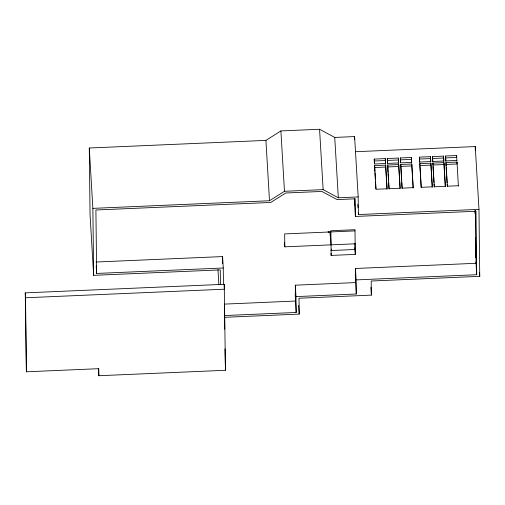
<?xml version="1.0" encoding="UTF-8"?>
<svg xmlns="http://www.w3.org/2000/svg" width="505" height="505" viewBox="0 0 505 505"><rect width="100%" height="100%" fill="white"/><g stroke="black" fill="none" stroke-linecap="round" stroke-linejoin="round"><path stroke-width="0.76" d="M220.439 284.706L220.268 269.885L93.646 275.339L90.06 214.978L89.284 148.003L265.914 140.396L280.887 130.934L319.564 129.267L334.739 137.429L354.598 136.577L358.184 196.931L358.386 214.562L478.98 209.367L475.249 146.564L355.577 151.715M93.646 275.339L92.87 208.363L269.5 200.75L284.473 191.288L323.149 189.627L338.325 197.79L358.184 196.931M374.23 159.088L385.283 158.614L385.574 163.506L374.521 163.986L374.23 159.088L374.375 163.096M387.297 158.526L398.35 158.052L398.641 162.945L387.587 163.418L387.297 158.526L387.524 163.929M400.358 157.964L411.417 157.491L411.708 162.383L400.654 162.856L400.358 157.964L400.547 162.667M419.453 157.143L430.506 156.664L430.803 161.562L419.743 162.036L419.453 157.143L419.687 162.547M432.52 156.582L443.573 156.102L443.863 160.994L432.81 161.474L432.52 156.582L432.747 161.985M456.64 155.54L456.659 157.446L445.606 157.926L445.587 156.013L456.64 155.54L456.867 160.944M374.255 161L385.309 160.521L385.283 158.614M387.316 160.439L398.376 159.959L398.35 158.052M400.383 159.87L411.436 159.397L411.417 157.491M419.478 159.05L430.531 158.576L430.506 156.664M432.539 158.488L443.598 158.014L443.573 156.102M456.93 160.432L445.877 160.912L445.587 156.013M374.622 165.615L385.675 165.135L387.076 188.794L376.023 189.268L374.622 165.615L374.868 171.34M387.682 165.053L398.735 164.573L400.143 188.226L389.09 188.706L387.682 165.053L388.023 172.3M400.749 164.491L411.802 164.011L413.21 187.664L402.15 188.144L400.749 164.491L401.633 180.897M419.844 163.664L430.898 163.191L432.305 186.844L421.246 187.317L419.844 163.664L419.857 164.939M432.905 163.102L443.964 162.629L445.366 186.282L434.313 186.755L432.905 163.102L432.93 165.015L443.983 164.535L443.964 162.629M446.085 165.975L445.972 162.541L457.025 162.067L458.363 186.105M374.641 167.521L385.694 167.048L385.675 165.135M387.707 166.959L398.761 166.486L398.735 164.573M400.768 166.398L411.827 165.924L411.802 164.011M419.863 165.577L430.916 165.097L430.898 163.191M445.991 164.453L457.05 163.974L457.025 162.067M458.433 185.72L447.38 186.193L445.972 162.541M354.403 198.604L355.387 216.449L475.981 211.26L476.714 274.714L356.12 279.903L356.284 294.005L295.987 296.605L296.17 312.469L224.599 315.549M355.009 230.886L284.662 233.916L284.807 246.838L355.16 243.808M330.87 250.53L354.99 249.489L354.92 243.448M95.956 262.026L222.585 256.572L223.261 267.991L223.45 284.378M331.16 255.423L355.28 254.387L354.996 229.712L330.876 230.747L331.16 255.423L331.034 253.327M96.184 265.832L96.638 273.445L223.261 267.991M224.706 304.098L295.488 301.049L295.305 285.186L355.602 282.585L355.444 268.483L476.038 263.294L475.432 210.806M98.828 375.733L98.753 368.682L26.393 371.8L25.25 292.875L224.233 284.302L225.457 370.279L98.828 375.733L98.513 368.486M478.98 209.367L479.75 276.342L371.213 281.02L371.377 295.122L299.017 298.234L299.2 314.097L224.738 317.304M26.393 371.8L25.54 297.767L224.523 289.201M479.516 272.416L479.75 276.342M474.934 210.591L475.117 213.735M475.956 261.893L476.714 274.714M445.65 158.627L445.814 161.423M446.174 167.502L446.584 174.37M446.673 175.898L447.083 182.766M447.171 184.287L447.31 186.579M443.598 158.014L443.8 161.505M443.983 164.535L445.296 186.667M433.019 166.536L433.473 174.168M433.561 175.696L433.972 182.564M434.06 184.091L434.243 187.14M430.531 158.576L430.74 162.073M430.916 165.097L432.236 187.229M419.908 166.341L420.318 173.209M420.406 174.73L421.176 187.702M411.436 159.397L411.644 162.894M411.827 165.924L413.14 188.049M401.721 182.419L402.087 188.523M398.376 159.959L398.578 163.456M398.761 166.486L400.074 188.611M388.111 173.827L388.522 180.695M388.61 182.223L389.02 189.091M385.309 160.521L385.517 164.018M385.694 167.048L387.013 189.173M374.956 172.868L375.366 179.73M375.455 181.257L375.909 188.889M370.91 287.282L371.377 295.122M357.78 204.367L357.963 207.505M358.291 212.99L358.386 214.562M354.99 249.489L355.28 254.387M355.444 268.483L356.12 279.903M356.284 294.005L355.267 273.779M334.739 137.429L338.325 197.79M330.245 231.536L331.04 244.849M330.365 236.302L330.182 231.58M328.212 231.233L328.3 232.698M319.564 129.267L323.149 189.627M298.689 305.474L299.2 314.097M295.305 285.186L295.987 296.605M296.17 312.469L295.173 293.885M280.887 130.934L284.473 191.288M284.561 242.646L284.807 246.838M265.914 140.396L269.5 200.75M225.457 370.279L224.977 348.854M217.977 269.657L218.861 284.555M89.284 148.003L92.87 208.363M25.25 292.875L25.54 297.767M330.093 231.536L330.251 236.239M475.249 146.564L475.293 150.503M475.199 210.61L475.23 213.748M475.502 237.249L475.735 257.613M354.598 136.577L354.63 139.639M355.387 216.449L355.185 198.825L337.1 199.608L321.919 191.439L285.742 192.998L270.768 202.461L95.906 209.992L96.638 273.445M354.643 198.901L354.712 205.03M354.472 248.043L354.491 249.805M331.356 249.041L331.375 250.802M224.233 284.302L224.277 288.241M224.479 305.557L224.75 329.172M222.585 256.572L222.667 263.597"/></g></svg>
